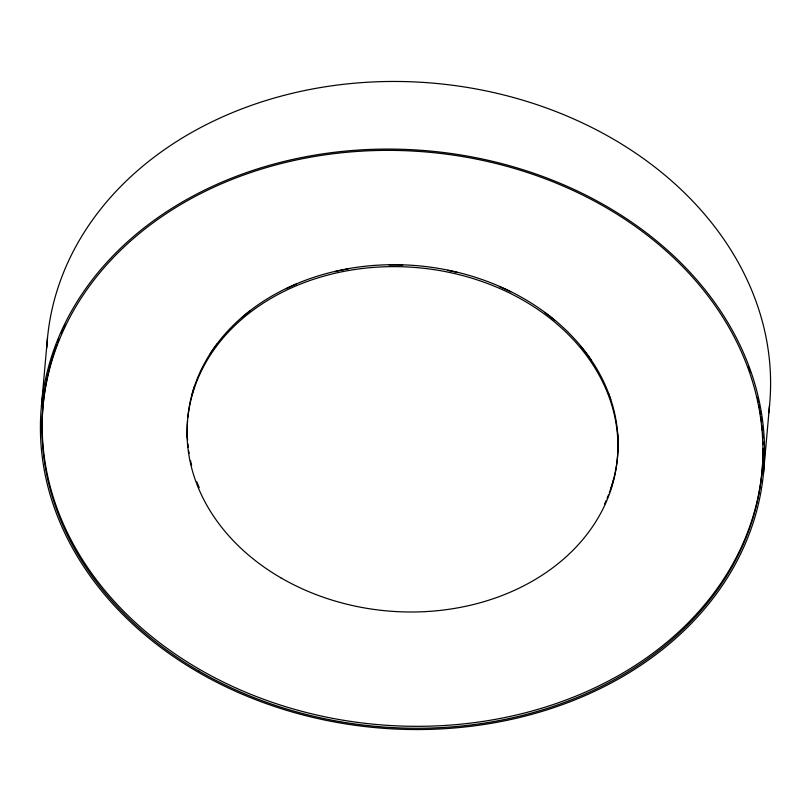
<?xml version="1.0" encoding="UTF-8"?>
<svg xmlns="http://www.w3.org/2000/svg" width="811" height="811" viewBox="0 0 811 811"><rect width="100%" height="100%" fill="white"/><g stroke="black" fill="none" stroke-linecap="round" stroke-linejoin="round"><path stroke-width="1.22" d="M41.462 405.571L47.494 337.944M763.506 473.056A362.598 289.588 5.1 0 0 245.905 172.794A362.598 289.588 5.1 0 0 198.036 672.086A362.598 289.588 5.1 0 0 763.506 473.056L769.538 405.429M613.572 479.463A215.746 172.297 5.1 0 1 610.744 488.932M187.392 438.001A215.746 172.297 5.1 0 1 187.199 431.847M191.69 395.778A215.746 172.297 5.1 0 1 194.518 386.31M210.282 353.728A215.746 172.297 5.1 0 1 217.328 343.651M242.154 317.334A215.746 172.297 5.1 0 1 249.839 311.069M286.212 288.696A215.746 172.297 5.1 0 1 296.4 284.093M334.791 271.675A215.746 172.297 5.1 0 1 348.193 268.928M389.077 264.984A215.746 172.297 5.1 0 1 402.743 265.075M447.631 270.327A215.746 172.297 5.1 0 1 457.404 272.506M499.383 286.567A215.746 172.297 5.1 0 1 510.697 291.828M544.82 312.559A215.746 172.297 5.1 0 1 554.612 320.213M580.747 346.287A215.746 172.297 5.1 0 1 591.28 360.368M608.209 392.625A215.746 172.297 5.1 0 1 610.713 399.61M617.637 433.601A215.746 172.297 5.1 0 1 618.063 443.394M46.754 348.02A362.598 289.588 5.1 0 1 434.574 83.28A362.598 289.588 5.1 0 1 768.696 412.961M763.121 448.341A360.986 288.29 5.1 0 1 389.28 725.46A360.986 288.29 5.1 0 1 43.236 403.787M43.358 402.54A360.986 288.29 5.1 0 1 56.811 344.857M57.672 342.566A360.986 288.29 5.1 0 1 59.021 339.15M61.372 333.473A360.986 288.29 5.1 0 1 62.863 330.087M63.876 327.847A360.986 288.29 5.1 0 1 65.458 324.491M748.269 366.481A360.986 288.29 5.1 0 1 750.337 372.371M757.352 397.349A360.986 288.29 5.1 0 1 758.376 402.155M758.853 404.557A360.986 288.29 5.1 0 1 759.522 408.166M759.937 410.569A360.986 288.29 5.1 0 1 760.525 414.33M760.89 416.844A360.986 288.29 5.1 0 1 761.539 421.882M761.945 425.663A360.986 288.29 5.1 0 1 762.401 430.712M762.583 433.226A360.986 288.29 5.1 0 1 762.877 438.275M763.019 442.046A360.986 288.29 5.1 0 1 763.08 444.57M187.848 417.3A215.746 172.297 5.1 0 1 441.458 268.897A215.746 172.297 5.1 0 1 609.355 492.672M608.483 494.953A215.746 172.297 5.1 0 1 607.104 498.349M606.141 500.6A215.746 172.297 5.1 0 1 604.611 503.955M199.232 487.644A215.746 172.297 5.1 0 1 196.88 481.856M191.639 465.362A215.746 172.297 5.1 0 1 190.504 460.587M189.125 453.4A215.746 172.297 5.1 0 1 188.74 450.997M188.253 447.388A215.746 172.297 5.1 0 1 187.858 443.779M187.564 440.16A215.746 172.297 5.1 0 1 187.554 420.899M198.948 671.052A360.986 288.29 5.1 0 0 761.894 472.904A360.986 288.29 5.1 0 0 246.595 173.98A360.986 288.29 5.1 0 0 198.948 671.052M280.839 577.807A215.746 172.297 5.1 0 0 617.293 459.391A215.746 172.297 5.1 0 0 309.315 280.738A215.746 172.297 5.1 0 0 280.839 577.807"/></g></svg>
